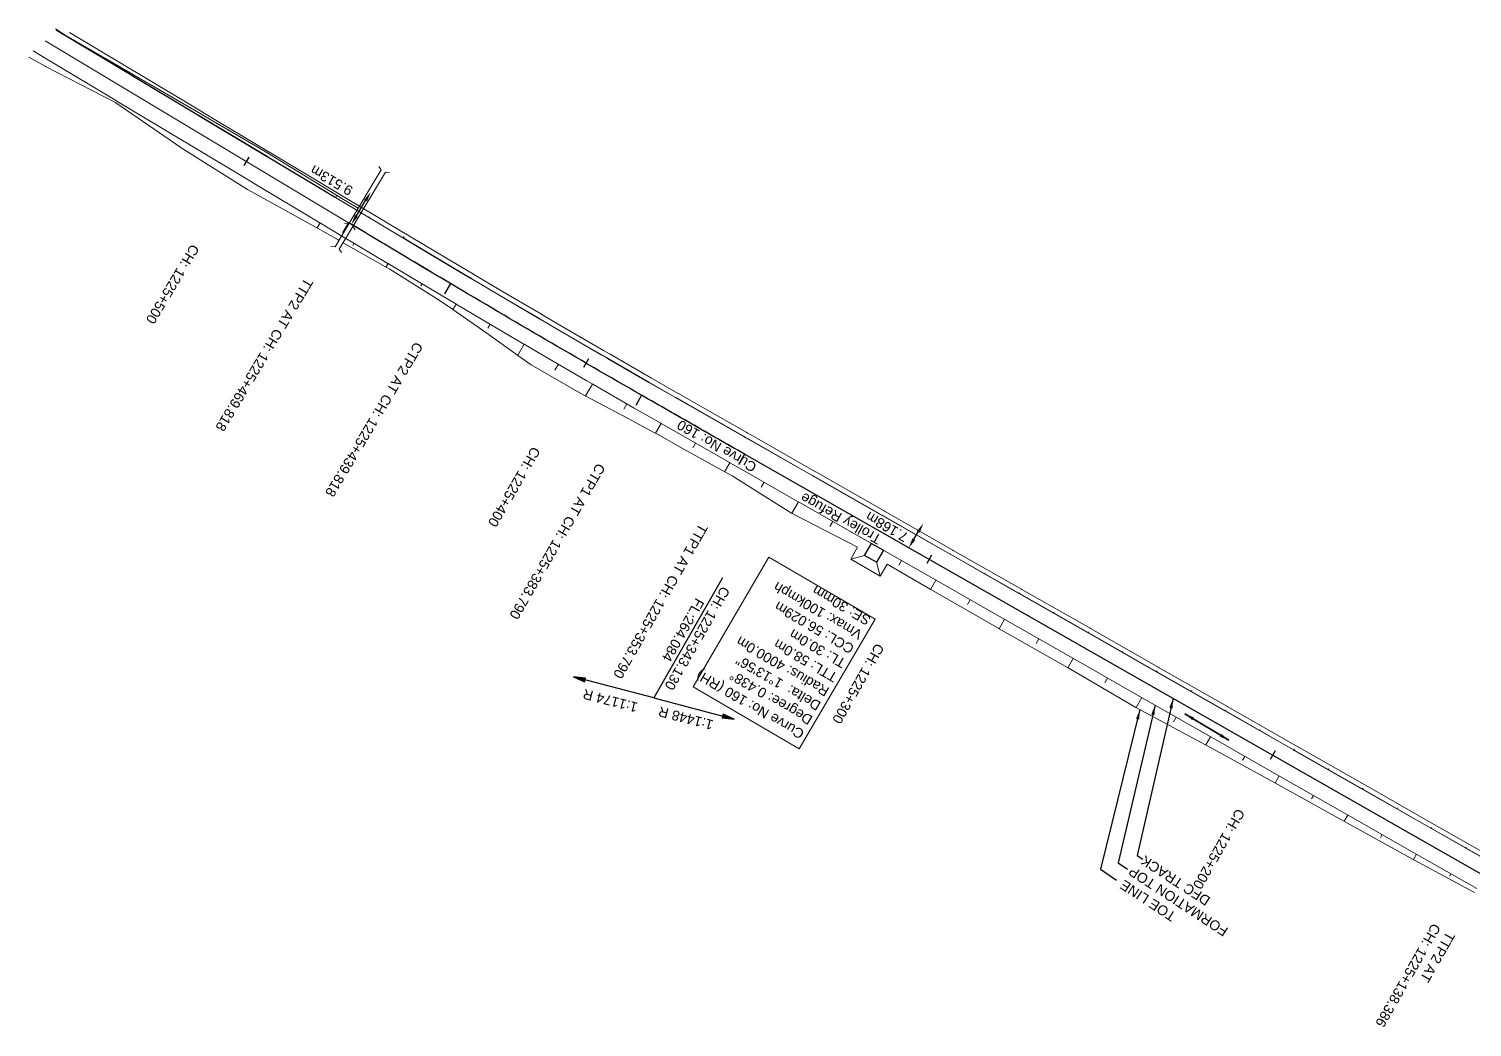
# Model space of a CAD drawing. Header units: metres. Extents: x 615815 to 619130, y 3396752 to 3398781.
# Drawn here: x 615814.5 to 616179.6, y 3398528.4 to 3398781.1 of the extents above; entities that cross this region are included whole.
import ezdxf
from ezdxf.enums import TextEntityAlignment as Align

# ---------------------------------------------------------------- set-up
doc = ezdxf.new("R2010")
doc.units = ezdxf.units.M
doc.header["$MEASUREMENT"] = 0
doc.linetypes.add('CENTER2', pattern=[1.125, 0.75, -0.125, 0.125, -0.125])
doc.layers.get('Defpoints').update_dxf_attribs({"lineweight": 0})
for name, color, linetype, lineweight in [('C-ALIG-DG-CURVE', 1, 'CENTER2', 70), ('C-ALIG-DG-LINE', 1, 'CENTER2', 70), ('C-ALIG-DG-SPIRAL', 1, 'CENTER2', 70), ('C-ALIG-LABL-DG', 1, 'Continuous', 25), ('C-ALIG-LABL-DG-MARK', 1, 'Continuous', 25), ('Proposed Curve_Details', 10, 'Continuous', 0), ('PROPOSED DFCC TOE LINE', 239, 'Continuous', 0), ('PROPOSED DFCC TRACK', 1, 'Continuous', 0), ('PROPOSED FORMATION LINE - PLAN', 187, 'Continuous', 0)]:
    doc.layers.add(name, color=color, linetype=linetype, lineweight=lineweight)
doc.layers.add('Dimension', color=10, linetype='Continuous')
doc.layers.add('Trolley Refuse', color=10, linetype='Continuous')
doc.styles.add('Arial', font='arial.ttf')
doc.styles.get("Standard").update_dxf_attribs({"font": 'arial.ttf'})
doc.styles.add('Style-Arial', font='arial.ttf')
doc.dimstyles.new('ISO-25', dxfattribs={"dimtxt": 2.5, "dimasz": 2.5, "dimexe": 1.25, "dimexo": 0.625, "dimtad": 1, "dimtxsty": 'Standard', "dimcen": 2.5, "dimadec": 0, "dimazin": 0, "dimtfac": 1, "dimtmove": 0, "dimatfit": 3, "dimfxl": 1, "dimarcsym": 0})
doc.dimstyles.get("Standard").update_dxf_attribs({"dimtxt": 2.5, "dimasz": 2.5, "dimexe": 0.18, "dimexo": 0.0625, "dimgap": 0.09, "dimtad": 0, "dimtih": 1, "dimtoh": 1, "dimdec": 3, "dimzin": 0, "dimdsep": 46, "dimtxsty": 'Standard', "dimcen": 0.09, "dimaunit": 1, "dimadec": 3, "dimazin": 0, "dimtfac": 1, "dimtdec": 3, "dimtofl": 0, "dimtmove": 0, "dimatfit": 3, "dimfxl": 1, "dimtolj": 1, "dimtzin": 0, "dimarcsym": 0})

# ---------------------------------------------------------------- blocks, each defined once
blk = doc.blocks.new('*D133')
at = {"layer": 'Defpoints', "color": 0, "transparency": 16777216}
for p in [(616040.8, 3398655.9), (616040.8, 3398655.9), (616037.12, 3398649.75)]:
    blk.add_point(p, dxfattribs=at)
at = {"layer": 'Dimension', "color": 0, "lineweight": -2, "transparency": 16777216}
blk.add_line((616038.4, 3398651.9), (616039.52, 3398653.76), dxfattribs=at)
at = {"layer": 'Dimension', "color": 0, "transparency": 16777216}
for points in [[(616039.16, 3398653.97), (616039.87, 3398653.54), (616040.8, 3398655.9)], [(616038.05, 3398652.11), (616038.76, 3398651.68), (616037.12, 3398649.75)]]:
    blk.add_solid(points, dxfattribs=at)
at = {"layer": 'Dimension', "color": 0, "lineweight": 0, "transparency": 16777216, "insert": (616031.57, 3398655.05), "char_height": 2.5, "attachment_point": 5, "rotation": 150, "style": 'Style-Arial'}
blk.add_mtext('\\A1;7.168m', dxfattribs=at)
blk = doc.blocks.new('TerminatorOpen_0.5')
at = {"color": 0, "linetype": 'ByBlock', "lineweight": -2}
for q in [(-1, 0.25), (-1, 0), (-1, -0.25)]:
    blk.add_line((0, 0), q, dxfattribs=at)
blk = doc.blocks.new('*D134')
at = {"layer": 'Defpoints', "color": 0, "transparency": 16777216}
for p in [(615900.98, 3398739.77), (615900.98, 3398739.77), (615896.1, 3398731.61)]:
    blk.add_point(p, dxfattribs=at)
at = {"layer": 'Dimension', "color": 0, "lineweight": -2, "transparency": 16777216}
blk.add_line((615897.38, 3398733.75), (615899.7, 3398737.63), dxfattribs=at)
at = {"layer": 'Dimension', "color": 0, "transparency": 16777216}
for points in [[(615899.34, 3398737.84), (615900.05, 3398737.41), (615900.98, 3398739.77)], [(615897.02, 3398733.97), (615897.74, 3398733.54), (615896.1, 3398731.61)]]:
    blk.add_solid(points, dxfattribs=at)
at = {"layer": 'Dimension', "color": 0, "lineweight": 0, "transparency": 16777216, "insert": (615891.08, 3398742.74), "char_height": 2.5, "attachment_point": 5, "rotation": 150, "style": 'Style-Arial'}
blk.add_mtext('\\A1;9.513m', dxfattribs=at)
blk = doc.blocks.new('Direction')
h = blk.add_hatch(color=256)
h.dxf.hatch_style = 1
h.paths.add_polyline_path([(-5.537, 0), (-4.745, -0.129), (-4.745, 0.135)])
blk.add_lwpolyline([(-5.537, 0), (-4.745, -0.129), (-4.745, 0.135)], close=True)
blk.add_lwpolyline([(0, 0), (-5.537, 0)])
blk = doc.blocks.new('Tick Hor')
blk.add_lwpolyline([(-0.5, 0), (0.5, 0)])

msp = doc.modelspace()

# ---------------------------------------------------------------- linework, layer by layer
at = {"layer": 'C-ALIG-DG-CURVE', "color": 1, "linetype": 'Continuous', "lineweight": 30, "flags": 128}
msp.add_lwpolyline([(615969.5165, 3398688.3561, -0.0035018), (615921.1508, 3398716.6386)], format="xyb", dxfattribs=at)
at = {"layer": 'C-ALIG-DG-LINE', "color": 1, "linetype": 'Continuous', "lineweight": 30, "flags": 128}
msp.add_lwpolyline([(616182.6609, 3398566.7306), (615995.5565, 3398673.4592)], dxfattribs=at)
at = {"layer": 'C-ALIG-DG-SPIRAL', "color": 1, "linetype": 'Continuous', "lineweight": 30, "flags": 128}
for points in [[(615921.1508, 3398716.6386), (615920.3189, 3398717.1331), (615919.4871, 3398717.6277), (615918.6554, 3398718.1226), (615917.8239, 3398718.6176), (615916.9924, 3398719.1128), (615916.1611, 3398719.6081), (615915.3298, 3398720.1036), (615914.4986, 3398720.5993), (615913.6676, 3398721.0951), (615912.8366, 3398721.5911), (615912.0057, 3398722.0872), (615911.1748, 3398722.5834), (615910.3441, 3398723.0798), (615909.5134, 3398723.5762), (615908.6828, 3398724.0728), (615907.8522, 3398724.5695), (615907.0217, 3398725.0663), (615906.1913, 3398725.5632), (615905.3609, 3398726.0601), (615904.5305, 3398726.5571), (615903.7002, 3398727.0543), (615902.8699, 3398727.5514), (615902.0397, 3398728.0487), (615901.2095, 3398728.5459), (615900.3793, 3398729.0433), (615899.5492, 3398729.5406), (615898.719, 3398730.038), (615897.8889, 3398730.5354), (615897.0588, 3398731.0329), (615896.2287, 3398731.5303), (615895.3986, 3398732.0278)], [(615995.5565, 3398673.4592), (615994.7159, 3398673.9387), (615993.8753, 3398674.4182), (615993.0347, 3398674.8977), (615992.1941, 3398675.3772), (615991.3536, 3398675.8568), (615990.513, 3398676.3364), (615989.6725, 3398676.816), (615988.832, 3398677.2957), (615987.9916, 3398677.7754), (615987.1511, 3398678.2552), (615986.3107, 3398678.7351), (615985.4704, 3398679.215), (615984.6301, 3398679.695), (615983.7898, 3398680.1751), (615982.9496, 3398680.6553), (615982.1095, 3398681.1356), (615981.2694, 3398681.616), (615980.4293, 3398682.0965), (615979.5894, 3398682.5771), (615978.7495, 3398683.0578), (615977.9097, 3398683.5387), (615977.07, 3398684.0197), (615976.2303, 3398684.5009), (615975.3907, 3398684.9822), (615974.5513, 3398685.4637), (615973.7119, 3398685.9453), (615972.8726, 3398686.4271), (615972.0334, 3398686.9091), (615971.1943, 3398687.3912), (615970.3554, 3398687.8736), (615969.5165, 3398688.3561)]]:
    msp.add_lwpolyline(points, dxfattribs=at)
at = {"layer": 'C-ALIG-LABL-DG', "color": 1, "linetype": 'Continuous', "lineweight": 25}
msp.add_line((615989.9515, 3398642.1188), (615972.6097, 3398611.7171), dxfattribs=at)
at = {"layer": 'C-ALIG-LABL-DG-MARK', "color": 1, "linetype": 'Continuous', "lineweight": 25}
for p, q in [((615895.3986, 3398732.0278), (615893.8565, 3398729.4545)), ((615921.1508, 3398716.6386), (615919.6183, 3398714.0596)), ((615969.5165, 3398688.3561), (615968.0203, 3398685.7558)), ((615995.5565, 3398673.4592), (615994.0701, 3398670.8533))]:
    msp.add_line(p, q, dxfattribs=at)
at = {"layer": 'Proposed Curve_Details'}
msp.add_lwpolyline([(616028.6037, 3398631.6286), (616009.4095, 3398598.8046), (615982.548, 3398614.5122), (616001.7422, 3398647.3362)], close=True, dxfattribs=at)
at = {"layer": 'PROPOSED DFCC TOE LINE', "lineweight": 0}
for p, q in [((616025.9148, 3398647.7955), (616022.4091, 3398646.8366)), ((616028.955, 3398646.0614), (616029.9139, 3398642.5556))]:
    msp.add_line(p, q, dxfattribs=at)
at = {"layer": 'PROPOSED DFCC TOE LINE', "lineweight": 0, "flags": 128}
for points in [[(615821.2106, 3398781.0967), (615823.4431, 3398779.6887), (615823.5592, 3398779.615), (615840.723, 3398769.6157), (615840.8438, 3398769.5477), (615858.013, 3398759.5597), (615858.1349, 3398759.4888), (615875.2837, 3398749.4714), (615875.4029, 3398749.3981), (615892.3388, 3398739.0235), (615892.4597, 3398738.9529), (615897.6456, 3398735.7768), (615897.8176, 3398735.6708)], [(616185.1683, 3398571.0561), (616170, 3398579.7084), (616169.8332, 3398579.8036), (616152.6239, 3398589.6202), (616152.4608, 3398589.7132), (616135.2434, 3398599.5344), (616135.0884, 3398599.6228), (616117.8668, 3398609.4464), (616117.716, 3398609.5324), (616100.4938, 3398619.3564), (616100.3436, 3398619.442), (616083.1175, 3398629.2682), (616082.9712, 3398629.3516), (616065.7412, 3398639.18), (616065.5988, 3398639.2612), (616048.3679, 3398649.0901), (616048.2265, 3398649.1708), (616030.9919, 3398659.0018), (616030.8541, 3398659.0804), (616013.5998, 3398668.9226), (616013.4817, 3398668.99), (615998.0628, 3398677.7852), (615996.2229, 3398678.8348), (615996.1094, 3398678.8995), (615985.0389, 3398685.2198), (615978.8688, 3398688.7512), (615978.7512, 3398688.8186), (615972.035, 3398692.6752), (615961.552, 3398698.7283), (615961.4375, 3398698.7947), (615959.918, 3398699.6756), (615947.8256, 3398706.7185), (615944.2891, 3398708.7889), (615944.1743, 3398708.8562), (615935.7578, 3398713.8036), (615927.0756, 3398718.9363), (615926.9617, 3398719.0039), (615923.715, 3398720.931), (615910.8408, 3398728.6081), (615909.9072, 3398729.1665), (615909.7935, 3398729.2345), (615897.975, 3398736.3129), (615892.759, 3398739.4388), (615892.6389, 3398739.5108), (615875.6037, 3398749.7197), (615875.4836, 3398749.7917), (615858.4494, 3398760.0001), (615858.3284, 3398760.0726), (615841.2921, 3398770.2822), (615841.1731, 3398770.3535), (615824.7658, 3398780.1862)], [(615892.9378, 3398727.5611), (615892.7768, 3398727.6525), (615887.5014, 3398730.6791), (615887.38, 3398730.7488), (615869.9684, 3398740.3297), (615869.8463, 3398740.3983), (615853.0416, 3398750.9898), (615852.9239, 3398751.0678), (615836.5485, 3398762.3802), (615836.431, 3398762.454), (615818.7237, 3398771.5462), (615818.6028, 3398771.6119), (615814.5096, 3398773.8938)], [(616024.1298, 3398649.8532), (616007.5895, 3398658.4542), (616007.4682, 3398658.5161), (615992.4052, 3398667.9352), (615990.5571, 3398668.9707), (615990.443, 3398669.0346), (615979.2869, 3398675.2237), (615973.0879, 3398678.7273), (615972.9678, 3398678.791), (615966.1113, 3398682.4386), (615955.394, 3398688.1513), (615955.2766, 3398688.2135), (615953.7193, 3398689.0388), (615941.5554, 3398696.0362), (615938.2029, 3398698.4431), (615938.0942, 3398698.5213), (615930.1082, 3398704.2509), (615921.7879, 3398710.0427), (615921.6808, 3398710.1223), (615918.5192, 3398712.2095), (615905.8331, 3398720.25), (615904.882, 3398720.7813), (615904.7662, 3398720.846), (615893.9817, 3398726.9685)], [(616031.6337, 3398645.5705), (616029.9139, 3398642.5556), (616022.4091, 3398646.8366), (616024.1298, 3398649.8532)], [(616180.2234, 3398562.4555), (616164.8568, 3398570.7601), (616164.6899, 3398570.8553), (616147.3647, 3398580.4685), (616147.1996, 3398580.558), (616129.857, 3398590.1599), (616129.7019, 3398590.2481), (616112.3301, 3398599.8081), (616112.1775, 3398599.891), (616094.6959, 3398609.2603), (616094.5432, 3398609.3416), (616077.4197, 3398619.3477), (616077.2732, 3398619.4306), (616060.0105, 3398629.2016), (616059.8678, 3398629.2824), (616042.6729, 3398639.1743), (616042.5319, 3398639.2559), (616031.6337, 3398645.5705)]]:
    msp.add_lwpolyline(points, dxfattribs=at)
at = {"layer": 'PROPOSED DFCC TOE LINE', "linetype": 'Continuous', "lineweight": 0, "flags": 128}
for points in [[(615892.0742, 3398738.3919), (615892.4232, 3398738.9742)], [(615888.2189, 3398731.9587), (615887.4647, 3398730.7002)], [(615888.2189, 3398731.9587), (615887.4648, 3398730.7002)], [(615900.6518, 3398733.2527), (615900.7988, 3398733.4981)], [(615909.2283, 3398728.116), (615909.4575, 3398728.4992)], [(615896.7971, 3398726.8191), (615896.4732, 3398726.2785)], [(615896.7983, 3398726.8184), (615896.4746, 3398726.2777)], [(615905.3773, 3398721.6802), (615904.8498, 3398720.7993)], [(615905.381, 3398721.678), (615904.8547, 3398720.7966)], [(615917.8112, 3398722.9962), (615917.9002, 3398723.1456)], [(615926.3972, 3398717.8854), (615926.525, 3398718.1011)], [(615913.9691, 3398716.5551), (615913.6525, 3398716.0249)], [(615913.9758, 3398716.5511), (615913.6602, 3398716.0201)], [(615922.5687, 3398711.4362), (615921.755, 3398710.0671)], [(615922.5759, 3398711.432), (615921.7645, 3398710.06)], [(615934.9974, 3398712.8012), (615935.0367, 3398712.8679)], [(615931.1841, 3398706.343), (615930.589, 3398705.3367)], [(615931.1931, 3398706.3377), (615930.6005, 3398705.3292)], [(615943.61, 3398707.7382), (615943.6392, 3398707.7882)], [(615952.2428, 3398702.7094), (615952.2472, 3398702.7168)], [(615939.8138, 3398701.2699), (615938.1676, 3398698.4685)], [(615939.8213, 3398701.2655), (615938.1807, 3398698.4591)], [(615948.4578, 3398696.2246), (615947.5481, 3398694.6684)], [(615948.4662, 3398696.2197), (615947.5606, 3398694.6612)], [(615960.8734, 3398697.6772), (615960.8831, 3398697.6939)], [(615957.1093, 3398691.1901), (615955.3554, 3398688.1718)], [(615957.1173, 3398691.1855), (615955.3713, 3398688.1634)], [(615969.5286, 3398692.6863), (615969.5316, 3398692.6915)], [(615978.1881, 3398687.7011), (615978.1905, 3398687.7053)], [(615965.7773, 3398686.185), (615964.9892, 3398684.8209)], [(615965.7848, 3398686.1807), (615964.9999, 3398684.815)], [(615974.4542, 3398681.1966), (615973.0474, 3398678.7487)], [(615974.4606, 3398681.1929), (615973.0588, 3398678.7427)], [(615986.8638, 3398682.7391), (615986.8717, 3398682.7529)], [(615995.5461, 3398677.7823), (615995.5938, 3398677.8659)], [(615983.1411, 3398676.2282), (615982.4587, 3398675.0354)], [(615983.1444, 3398676.2263), (615982.4632, 3398675.0329)], [(616004.2319, 3398672.8277), (616004.2623, 3398672.8811)], [(615991.8288, 3398671.2684), (615990.527, 3398668.9876)], [(615991.8296, 3398671.2679), (615990.5284, 3398668.9868)], [(616000.5158, 3398666.3131), (615999.7906, 3398665.0418)], [(616000.5158, 3398666.3131), (615999.7906, 3398665.0418)], [(616012.9181, 3398667.8729), (616012.9906, 3398668)], [(616021.6043, 3398662.9181), (616021.6334, 3398662.9692)], [(616009.202, 3398661.3583), (616007.5554, 3398658.4716)], [(616017.8882, 3398656.4035), (616017.1613, 3398655.1292)], [(616030.2905, 3398657.9633), (616030.3335, 3398658.0388)], [(616039.0033, 3398653.0551), (616039.0298, 3398653.1018)], [(616047.6629, 3398648.0537), (616047.7271, 3398648.1664)], [(616035.2606, 3398646.4939), (616034.6121, 3398645.3572)], [(616043.9468, 3398641.5391), (616042.6165, 3398639.207)], [(616056.3979, 3398643.1846), (616056.4468, 3398643.2702)], [(616052.633, 3398636.5843), (616051.9587, 3398635.4023)], [(616065.0352, 3398638.1441), (616065.166, 3398638.3734)], [(616073.788, 3398633.306), (616073.8545, 3398633.4226)], [(616061.3191, 3398631.6295), (616059.9529, 3398629.2343)], [(616070.0053, 3398626.6747), (616069.3304, 3398625.4915)], [(616082.4076, 3398628.2345), (616082.5433, 3398628.4723)], [(616078.6915, 3398621.7199), (616077.3582, 3398619.3825)], [(616091.1669, 3398623.4078), (616091.24, 3398623.5359)], [(616099.78, 3398618.3249), (616099.9365, 3398618.5992)], [(616087.3777, 3398616.7651), (616086.6854, 3398615.5515)], [(616096.0639, 3398611.8103), (616094.6295, 3398609.2957)], [(616108.5428, 3398613.5044), (616108.6194, 3398613.6386)], [(616117.1524, 3398608.4153), (616117.3023, 3398608.6782)], [(616104.7501, 3398606.8555), (616104.0984, 3398605.7129)], [(616125.9128, 3398603.5906), (616125.987, 3398603.7207)], [(616113.4363, 3398601.9007), (616112.2633, 3398599.8444)], [(616122.1225, 3398596.9459), (616121.574, 3398595.9844)], [(616134.5248, 3398598.5058), (616134.6716, 3398598.7632)], [(616143.2894, 3398593.6884), (616143.3678, 3398593.8259)], [(616130.8087, 3398591.9911), (616129.7869, 3398590.1998)], [(616151.8972, 3398588.5962), (616152.064, 3398588.8886)], [(616139.4949, 3398587.0363), (616139.0153, 3398586.1956)], [(616148.1811, 3398582.0815), (616147.2855, 3398580.5114)], [(616160.6613, 3398583.7779), (616160.7392, 3398583.9145)], [(616169.2696, 3398578.6866), (616169.4144, 3398578.9405)], [(616156.8673, 3398577.1267), (616156.449, 3398576.3934)], [(616165.5535, 3398572.1719), (616164.7748, 3398570.8069)], [(616178.0188, 3398573.8422), (616178.0818, 3398573.9526)], [(616178.0188, 3398573.8422), (616178.0817, 3398573.9526)], [(616174.2397, 3398567.2171), (616173.9066, 3398566.6332)]]:
    msp.add_lwpolyline(points, dxfattribs=at)
at = {"layer": 'PROPOSED DFCC TRACK', "color": 12, "linetype": 'Continuous', "lineweight": 0, "flags": 128}
msp.add_lwpolyline([(616182.6618, 3398566.7302), (615995.5563, 3398673.4593), (615992.299, 3398675.3174), (615989.0419, 3398677.1759), (615985.7853, 3398679.0352), (615982.5293, 3398680.8956), (615979.2742, 3398682.7575), (615976.0202, 3398684.6213), (615972.7675, 3398686.4874), (615969.5163, 3398688.3562, -0.00350177), (615921.1509, 3398716.6385), (615917.928, 3398718.5556), (615914.7066, 3398720.4753), (615911.4866, 3398722.3972), (615908.2677, 3398724.321), (615905.0497, 3398726.2464), (615901.8324, 3398728.1728), (615898.6155, 3398730.1001), (615895.3988, 3398732.0277), (615818.6199, 3398778.0402)], format="xyb", dxfattribs=at)
at = {"layer": 'PROPOSED DFCC TRACK', "color": 7, "linetype": 'Continuous', "flags": 128}
for points in [[(615903.0698, 3398746.2682), (615903.677, 3398745.4086), (615895.4467, 3398731.7307), (615894.3987, 3398731.8281)], [(615905.7431, 3398744.6457), (615904.6991, 3398744.7796), (615896.4688, 3398731.1017), (615897.0761, 3398730.2421)]]:
    msp.add_lwpolyline(points, dxfattribs=at)
at = {"layer": 'PROPOSED DFCC TRACK', "linetype": 'Continuous', "flags": 128}
for points in [[(615895.4467, 3398731.7307), (615891.9629, 3398725.9411), (615890.915, 3398726.0384)], [(615896.4688, 3398731.1017), (615892.985, 3398725.3121), (615893.5923, 3398724.4524)]]:
    msp.add_lwpolyline(points, dxfattribs=at)
at = {"layer": 'PROPOSED FORMATION LINE - PLAN', "lineweight": 0, "flags": 128}
for points in [[(616184.5198, 3398569.9875), (616169.3515, 3398578.6398), (616169.1847, 3398578.735), (616151.9754, 3398588.5515), (616151.8123, 3398588.6446), (616134.5949, 3398598.4658), (616134.4399, 3398598.5542), (616117.2184, 3398608.3777), (616117.0675, 3398608.4638), (616099.8453, 3398618.2877), (616099.6952, 3398618.3734), (616082.469, 3398628.1995), (616082.3228, 3398628.283), (616065.0928, 3398638.1113), (616064.9504, 3398638.1926), (616047.7195, 3398648.0214), (616047.578, 3398648.1021), (616030.3434, 3398657.9331), (616030.2056, 3398658.0117), (616012.9514, 3398667.8539), (616012.8332, 3398667.9213), (615997.4143, 3398676.7166), (615995.5744, 3398677.7662), (615995.4609, 3398677.8309), (615984.3904, 3398684.1511), (615978.2204, 3398687.6826), (615978.1027, 3398687.75), (615971.3866, 3398691.6066), (615960.9036, 3398697.6597), (615960.789, 3398697.7261), (615959.2695, 3398698.607), (615947.1771, 3398705.6498), (615943.6406, 3398707.7203), (615943.5259, 3398707.7875), (615935.1094, 3398712.735), (615926.4271, 3398717.8677), (615926.3133, 3398717.9352), (615923.0665, 3398719.8623), (615910.1923, 3398727.5395), (615909.2587, 3398728.0979), (615909.145, 3398728.1659), (615897.3265, 3398735.2443), (615892.1105, 3398738.3702), (615891.9904, 3398738.4421), (615874.9553, 3398748.6511), (615874.8352, 3398748.723), (615857.8009, 3398758.9314), (615857.6799, 3398759.0039), (615840.6436, 3398769.2136), (615840.5247, 3398769.2848), (615823.4873, 3398779.4951), (615823.3694, 3398779.5657), (615821.418, 3398780.7352)], [(616184.5233, 3398570.0439), (616169.355, 3398578.6962), (616169.1882, 3398578.7914), (616151.9789, 3398588.6079), (616151.8158, 3398588.701), (616134.5983, 3398598.5222), (616134.4434, 3398598.6106), (616117.2218, 3398608.4341), (616117.071, 3398608.5202), (616099.8487, 3398618.3441), (616099.6986, 3398618.4298), (616082.4725, 3398628.2559), (616082.3262, 3398628.3394), (616065.0962, 3398638.1677), (616064.9538, 3398638.2489), (616047.7229, 3398648.0778), (616047.5814, 3398648.1585), (616030.3468, 3398657.9895), (616030.209, 3398658.0681), (616012.9548, 3398667.9103), (616012.8367, 3398667.9777), (615997.4178, 3398676.773), (615995.5779, 3398677.8226), (615995.4643, 3398677.8873), (615984.3939, 3398684.2075), (615978.2238, 3398687.7389), (615978.1062, 3398687.8064), (615971.39, 3398691.663), (615960.907, 3398697.7161), (615960.7925, 3398697.7824), (615959.273, 3398698.6634), (615947.1805, 3398705.7062), (615943.644, 3398707.7767), (615943.5293, 3398707.8439), (615935.1128, 3398712.7914), (615926.4306, 3398717.9241), (615926.3167, 3398717.9916), (615923.07, 3398719.9187), (615910.1958, 3398727.5958), (615909.2621, 3398728.1543), (615909.1485, 3398728.2223), (615897.3299, 3398735.3007), (615892.114, 3398738.4266), (615891.9939, 3398738.4985), (615874.9587, 3398748.7075), (615874.8386, 3398748.7794), (615857.8043, 3398758.9878), (615857.6834, 3398759.0603), (615840.6471, 3398769.2699), (615840.5281, 3398769.3412), (615823.4908, 3398779.5515), (615823.3728, 3398779.6221), (615822.1722, 3398780.3417)], [(616180.8037, 3398563.4728), (616165.6354, 3398572.1252), (616165.4686, 3398572.2203), (616148.2593, 3398582.0369), (616148.0962, 3398582.1299), (616130.8788, 3398591.9511), (616130.7238, 3398592.0395), (616113.5023, 3398601.8631), (616113.3514, 3398601.9491), (616096.1292, 3398611.7731), (616095.9791, 3398611.8587), (616078.7529, 3398621.6849), (616078.6067, 3398621.7683), (616061.3767, 3398631.5967), (616061.2343, 3398631.6779), (616044.0034, 3398641.5068), (616043.8619, 3398641.5875), (616026.6273, 3398651.4185), (616026.4895, 3398651.4971), (616009.2353, 3398661.3393), (616009.1171, 3398661.4067), (615993.6982, 3398670.202), (615991.8582, 3398671.2516), (615991.7447, 3398671.3163), (615980.6682, 3398677.64), (615974.491, 3398681.1755), (615974.3732, 3398681.243), (615967.6461, 3398685.1059), (615957.1434, 3398691.1704), (615957.0286, 3398691.2369), (615955.5063, 3398692.1195), (615943.3911, 3398699.1755), (615939.848, 3398701.2499), (615939.7331, 3398701.3172), (615931.3008, 3398706.274), (615922.6023, 3398711.4163), (615922.4882, 3398711.484), (615919.2354, 3398713.4147), (615906.343, 3398721.1026), (615905.4085, 3398721.6615), (615905.2948, 3398721.7296), (615893.4711, 3398728.8111), (615888.2552, 3398731.9369), (615888.1351, 3398732.0089), (615871.0999, 3398742.2178), (615870.9798, 3398742.2898), (615853.9455, 3398752.4982), (615853.8246, 3398752.5707), (615836.7883, 3398762.7803), (615836.6693, 3398762.8516), (615819.632, 3398773.0619), (615819.5141, 3398773.1325), (615815.5567, 3398775.5041)]]:
    msp.add_lwpolyline(points, dxfattribs=at)
at = {"layer": 'Trolley Refuse'}
msp.add_lwpolyline([(616027.649, 3398650.8357), (616030.6891, 3398649.1015), (616028.955, 3398646.0614), (616025.9148, 3398647.7955)], close=True, dxfattribs=at)

# ---------------------------------------------------------------- block references
at = {"layer": 'C-ALIG-LABL-DG', "color": 1, "linetype": 'Continuous', "lineweight": 25}
for name, p, xscale, yscale, zscale, rotation in [('Tick Hor', (615869.5101, 3398747.5425), 2.5, 2.5, 2.5, 239.0663372052358), ('Tick Hor', (615955.4828, 3398696.4691), 2.500000000000001, 2.500000000000001, 2.500000000000001, 239.8515543761132), ('Tick Hor', (616042.2795, 3398646.8073), 2.5, 2.5, 2.5, 240.2986056174452), ('Direction', (615972.6097, 3398611.7171), 3.789791541545082, 3.789791541545082, 3.789791541545082, 345.2986056176063), ('Direction', (615972.6097, 3398611.7171), 3.789791541545083, 3.789791541545083, 3.789791541545083, 165.2986056176063), ('Tick Hor', (616129.1414, 3398597.2594), 2.5, 2.5, 2.5, 240.2986056174452)]:
    msp.add_blockref(name, p, dxfattribs=dict(at, xscale=xscale, yscale=yscale, zscale=zscale, rotation=rotation))

# ---------------------------------------------------------------- texts
at = {"layer": 'C-ALIG-LABL-DG', "color": 1, "style": 'Arial'}
for s, rotation, p in [('CH: 1225+500', 239.066337, (615855.6247, 3398726.8044)), ('TTP2 AT CH: 1225+469.818', 239.066337, (615884.4005, 3398718.2609)), ('CTP2 AT CH: 1225+439.818', 239.281196, (615912.2077, 3398702.0577)), ('CH: 1225+400', 239.851554, (615941.883, 3398675.5426)), ('CTP1 AT CH: 1225+383.790', 240.083746, (615958.3007, 3398671.3685)), ('TTP1 AT CH: 1225+353.790', 240.298606, (615984.2118, 3398656.0919)), ('FL:264.084', 240.298606, (615983.3135, 3398637.2195)), ('CH: 1225+343.130', 240.298606, (615989.8246, 3398640.2041)), ('CH: 1225+300', 240.298606, (616028.8441, 3398625.775)), ('1:1174 R', 165.298606, (615968.7627, 3398610.4282)), ('1:1448 R', 165.298606, (615987.867, 3398606.0021)), ('CH: 1225+200', 240.298606, (616120.0826, 3398583.9291))]:
    msp.add_text(s, height=2.5, rotation=rotation, dxfattribs=at).set_placement(p)
at = {"layer": 'C-ALIG-LABL-DG', "color": 1, "insert": (616175.4113, 3398551.5841), "char_height": 2.5, "width": 46.82022, "attachment_point": 1, "rotation": 240.298606, "style": 'Arial'}
msp.add_mtext('TTP2 AT \\PCH: 1225+138.386', dxfattribs=at)
at = {"layer": 'Proposed Curve_Details', "color": 1, "style": 'Style-Arial'}
msp.add_text('Curve No: 160', height=2.5, rotation=149.682471, dxfattribs=at).set_placement((615998.8824, 3398670.8637))
at = {"layer": 'Proposed Curve_Details', "color": 1, "lineweight": 0, "insert": (616027.7581, 3398632.141), "char_height": 2.5, "attachment_point": 7, "rotation": 149.682471, "line_spacing_factor": 0.84, "style": 'Style-Arial'}
msp.add_mtext('\\pxsm1;Curve No: 160 (RH)\\PDegree: 0.438%%D\\PDelta:  1%%D13\'56"\\PRadius: 4000.0m\\PTTL: 58.0m\\PTL: 30.0m\\PCCL: 56.029m\\PVmax: 100kmph\\PSE: 30mm', dxfattribs=at)
at = {"layer": 'PROPOSED DFCC TOE LINE', "lineweight": 0}
msp.add_text('TOE LINE', height=2.5, rotation=146.744466, dxfattribs=at).set_placement((616091.6355, 3398565.8192), align=Align.RIGHT)
at = {"layer": 'PROPOSED DFCC TRACK', "color": 10, "linetype": 'Continuous', "lineweight": -3, "ltscale": 5}
msp.add_text('DFC TRACK', height=2.5, rotation=146.968472, dxfattribs=at).set_placement((616096.8814, 3398571.9781), align=Align.RIGHT)
at = {"layer": 'PROPOSED FORMATION LINE - PLAN', "lineweight": 0}
msp.add_text('FORMATION TOP', height=2.5, rotation=146.744466, dxfattribs=at).set_placement((616093.8098, 3398569.2712), align=Align.RIGHT)
at = {"layer": 'Trolley Refuse'}
msp.add_text('Trolley Refuge', height=2.5, rotation=150.733254, dxfattribs=at).set_placement((616030.4323, 3398652.6742))

# ---------------------------------------------------------------- dimensions: what is measured, and where the dimension line sits
at = {"layer": 'Dimension', "color": 10, "lineweight": 0}
for base, p1, p2, angle, picture, middle in [((615900.9808, 3398739.7725), (615896.0966, 3398731.6095), (615900.9808, 3398739.7725), 59.106268, '*D134', (615891.0803, 3398742.743)), ((616040.8002, 3398655.90101), (616037.12134, 3398649.74966), (616040.8002, 3398655.90101), 59.118146, '*D133', (616031.57106, 3398655.04794))]:
    dim = msp.add_linear_dim(base=base, p1=p1, p2=p2, angle=angle, dimstyle='Standard', override={"dimexe": 0.125, "dimexo": 0.125, "dimgap": 0.125, "dimtad": 1, "dimtih": 0, "dimtoh": 0, "dimzin": 11, "dimpost": 'm', "dimtxsty": 'Style-Arial', "dimsah": 1, "dimadec": 4, "dimazin": 3, "dimtmove": 2, "dimldrblk": 'TerminatorOpen_0.5', "dimfrac": 2, "dimtzin": 11}, dxfattribs=at)
    dim.commit()
    dim.dimension.update_dxf_attribs({"geometry": picture, "text_midpoint": middle, "dimtype": 129, "text_rotation": 150})

# ---------------------------------------------------------------- leaders
at = {"layer": 'PROPOSED DFCC TOE LINE', "lineweight": 0}
msp.add_leader([(616095.5891, 3398608.7816), (616085.6114, 3398568.3473), (616089.6993, 3398565.582)], dimstyle='ISO-25', override={"dimtxt": 3, "dimasz": 2.5, "dimgap": 0.625, "dimtad": 0, "dimdec": 3, "dimzin": 2, "dimtdec": 3}, dxfattribs=at)
at = {"layer": 'PROPOSED DFCC TRACK', "color": 10, "linetype": 'Continuous', "lineweight": -3, "ltscale": 5}
msp.add_leader([(616103.9811, 3398611.6113), (616094.8969, 3398571.8821), (616096.3256, 3398570.9128)], dimstyle='ISO-25', override={"dimtxt": 3, "dimasz": 2.5, "dimgap": 0.625, "dimtad": 0, "dimdec": 3, "dimzin": 2, "dimtdec": 3}, dxfattribs=at)
at = {"layer": 'PROPOSED DFCC TRACK', "linetype": 'Continuous', "lineweight": 0}
for points in [[(616106.9113, 3398607.7316), (616118.0997, 3398601.01)], [(616118.0997, 3398601.01), (616106.9113, 3398607.7316)]]:
    msp.add_leader(points, dimstyle='ISO-25', override={"dimtxt": 3, "dimasz": 2.5, "dimtad": 0, "dimdec": 3, "dimzin": 2, "dimtdec": 3}, dxfattribs=at)
at = {"layer": 'PROPOSED FORMATION LINE - PLAN', "lineweight": 0}
msp.add_leader([(616099.4242, 3398609.8935), (616090.1209, 3398569.9912), (616092.4578, 3398568.3971)], dimstyle='ISO-25', override={"dimtxt": 3, "dimasz": 2.5, "dimgap": 0.625, "dimtad": 0, "dimdec": 3, "dimzin": 2, "dimtdec": 3}, dxfattribs=at)

doc.saveas('drawing.dxf')
